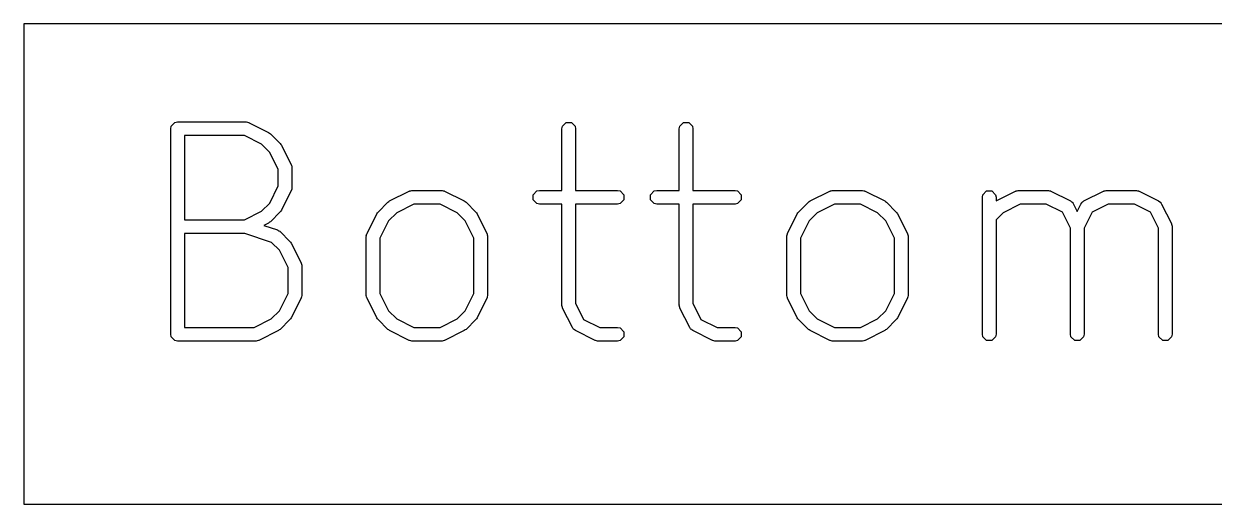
# Model space of a CAD drawing. Header units: inches. Extents: x -2.6 to 7.6, y 0.3 to 5.2.
# Drawn here: x -1.9255 to -1.5832, y 4.0271 to 4.1651 of the extents above; entities that cross this region are included whole.
import ezdxf

# ---------------------------------------------------------------- set-up
doc = ezdxf.new("R2010")
doc.units = ezdxf.units.IN
doc.header["$MEASUREMENT"] = 0
doc.layers.add('BLACK', color=250, linetype='CONTINUOUS')

msp = doc.modelspace()

# ---------------------------------------------------------------- linework, layer by layer
at = {"layer": 'BLACK', "linetype": 'CONTINUOUS'}
for p, q in [((-1.92547, 4.16512), (-1.92547, 4.02709)), ((-0.94234, 4.16512), (-1.92547, 4.16512)), ((-1.88323, 4.13495), (-1.88308, 4.1357)), ((-1.88323, 4.0759), (-1.88323, 4.13495)), ((-1.88308, 4.1357), (-1.88201, 4.13677)), ((-1.88201, 4.13677), (-1.88126, 4.13692)), ((-1.88126, 4.13692), (-1.86157, 4.13692)), ((-1.86157, 4.13692), (-1.86148, 4.1369)), ((-1.86148, 4.1369), (-1.86143, 4.13692)), ((-1.86143, 4.13692), (-1.86113, 4.13683)), ((-1.86113, 4.13683), (-1.86082, 4.13677)), ((-1.86082, 4.13677), (-1.86079, 4.13674)), ((-1.86079, 4.13674), (-1.86069, 4.13671)), ((-1.86069, 4.13671), (-1.85507, 4.1339)), ((-1.77074, 4.13495), (-1.77059, 4.1357)), ((-1.77074, 4.11724), (-1.77074, 4.13495)), ((-1.77059, 4.1357), (-1.76952, 4.13677)), ((-1.76952, 4.13677), (-1.76802, 4.13677)), ((-1.76802, 4.13677), (-1.76695, 4.1357)), ((-1.76695, 4.1357), (-1.7668, 4.13495)), ((-1.7668, 4.13495), (-1.7668, 4.11724)), ((-1.73699, 4.13495), (-1.73684, 4.1357)), ((-1.73699, 4.11724), (-1.73699, 4.13495)), ((-1.73684, 4.1357), (-1.73578, 4.13677)), ((-1.73578, 4.13677), (-1.73427, 4.13677)), ((-1.73427, 4.13677), (-1.73321, 4.1357)), ((-1.73321, 4.1357), (-1.73306, 4.13495)), ((-1.73306, 4.13495), (-1.73306, 4.11724)), ((-1.86204, 4.13298), (-1.87929, 4.13298)), ((-1.87929, 4.13298), (-1.87929, 4.1088)), ((-1.85711, 4.13052), (-1.86204, 4.13298)), ((-1.85507, 4.1339), (-1.85482, 4.13371)), ((-1.85482, 4.13371), (-1.85456, 4.13353)), ((-1.85456, 4.13353), (-1.85174, 4.13072)), ((-1.85475, 4.12816), (-1.85711, 4.13052)), ((-1.85229, 4.12324), (-1.85475, 4.12816)), ((-1.85174, 4.13072), (-1.85157, 4.13046)), ((-1.85157, 4.13046), (-1.85137, 4.13021)), ((-1.85137, 4.13021), (-1.84856, 4.12458)), ((-1.85229, 4.11854), (-1.85229, 4.12324)), ((-1.84856, 4.12458), (-1.84854, 4.12449)), ((-1.84854, 4.12449), (-1.8485, 4.12446)), ((-1.8485, 4.12446), (-1.84844, 4.12415)), ((-1.84844, 4.12415), (-1.84836, 4.12384)), ((-1.84836, 4.12384), (-1.84837, 4.1238)), ((-1.84837, 4.1238), (-1.84835, 4.1237)), ((-1.84835, 4.1237), (-1.84835, 4.11808)), ((-1.85475, 4.11362), (-1.85229, 4.11854)), ((-1.84836, 4.11794), (-1.84844, 4.11763)), ((-1.84835, 4.11808), (-1.84837, 4.11798)), ((-1.84837, 4.11798), (-1.84836, 4.11794)), ((-1.84856, 4.1172), (-1.85137, 4.11157)), ((-1.84854, 4.11729), (-1.84856, 4.1172)), ((-1.8485, 4.11733), (-1.84854, 4.11729)), ((-1.84844, 4.11763), (-1.8485, 4.11733)), ((-1.82027, 4.11422), (-1.81465, 4.11703)), ((-1.81465, 4.11703), (-1.81455, 4.11705)), ((-1.81455, 4.11705), (-1.81452, 4.11709)), ((-1.81452, 4.11709), (-1.81421, 4.11715)), ((-1.81421, 4.11715), (-1.8139, 4.11723)), ((-1.8139, 4.11723), (-1.81386, 4.11722)), ((-1.81386, 4.11722), (-1.81377, 4.11724)), ((-1.81377, 4.11724), (-1.80533, 4.11724)), ((-1.80533, 4.11724), (-1.80523, 4.11722)), ((-1.80523, 4.11722), (-1.80519, 4.11723)), ((-1.80519, 4.11723), (-1.80489, 4.11715)), ((-1.80489, 4.11715), (-1.80458, 4.11709)), ((-1.80458, 4.11709), (-1.80454, 4.11705)), ((-1.80454, 4.11705), (-1.80445, 4.11703)), ((-1.80445, 4.11703), (-1.79882, 4.11422)), ((-1.77903, 4.11602), (-1.77796, 4.11709)), ((-1.77903, 4.11451), (-1.77903, 4.11602)), ((-1.77796, 4.11345), (-1.77903, 4.11451)), ((-1.77796, 4.11709), (-1.77721, 4.11724)), ((-1.77721, 4.11724), (-1.77074, 4.11724)), ((-1.7668, 4.11724), (-1.75471, 4.11724)), ((-1.75471, 4.11724), (-1.75396, 4.11709)), ((-1.75396, 4.11709), (-1.75289, 4.11602)), ((-1.75289, 4.11451), (-1.75396, 4.11345)), ((-1.75289, 4.11602), (-1.75289, 4.11451)), ((-1.74528, 4.11602), (-1.74422, 4.11709)), ((-1.74528, 4.11451), (-1.74528, 4.11602)), ((-1.74422, 4.11345), (-1.74528, 4.11451)), ((-1.74422, 4.11709), (-1.74346, 4.11724)), ((-1.74346, 4.11724), (-1.73699, 4.11724)), ((-1.73306, 4.11724), (-1.72096, 4.11724)), ((-1.72096, 4.11724), (-1.72021, 4.11709)), ((-1.72021, 4.11709), (-1.71915, 4.11602)), ((-1.71915, 4.11451), (-1.72021, 4.11345)), ((-1.71915, 4.11602), (-1.71915, 4.11451)), ((-1.69935, 4.11422), (-1.69372, 4.11703)), ((-1.69372, 4.11703), (-1.69363, 4.11705)), ((-1.69363, 4.11705), (-1.6936, 4.11709)), ((-1.6936, 4.11709), (-1.69329, 4.11715)), ((-1.69329, 4.11715), (-1.69298, 4.11723)), ((-1.69298, 4.11723), (-1.69294, 4.11722)), ((-1.69294, 4.11722), (-1.69284, 4.11724)), ((-1.69284, 4.11724), (-1.68441, 4.11724)), ((-1.68441, 4.11724), (-1.68431, 4.11722)), ((-1.68431, 4.11722), (-1.68427, 4.11723)), ((-1.68427, 4.11723), (-1.68396, 4.11715)), ((-1.68396, 4.11715), (-1.68365, 4.11709)), ((-1.68365, 4.11709), (-1.68362, 4.11705)), ((-1.68362, 4.11705), (-1.68353, 4.11703)), ((-1.68353, 4.11703), (-1.6779, 4.11422)), ((-1.64982, 4.11527), (-1.64967, 4.11602)), ((-1.64982, 4.0759), (-1.64982, 4.11527)), ((-1.64967, 4.11602), (-1.6486, 4.11709)), ((-1.6486, 4.11709), (-1.6471, 4.11709)), ((-1.6471, 4.11709), (-1.64603, 4.11602)), ((-1.64603, 4.11602), (-1.64588, 4.11527)), ((-1.64588, 4.11423), (-1.64029, 4.11703)), ((-1.64588, 4.11527), (-1.64588, 4.11423)), ((-1.64029, 4.11703), (-1.6402, 4.11705)), ((-1.6402, 4.11705), (-1.64017, 4.11709)), ((-1.64017, 4.11709), (-1.63986, 4.11715)), ((-1.63986, 4.11715), (-1.63955, 4.11723)), ((-1.63955, 4.11723), (-1.63951, 4.11722)), ((-1.63951, 4.11722), (-1.63941, 4.11724)), ((-1.63941, 4.11724), (-1.63098, 4.11724)), ((-1.63098, 4.11724), (-1.63088, 4.11722)), ((-1.63088, 4.11722), (-1.63084, 4.11723)), ((-1.63084, 4.11723), (-1.63053, 4.11715)), ((-1.63053, 4.11715), (-1.63022, 4.11709)), ((-1.63022, 4.11709), (-1.63019, 4.11705)), ((-1.63019, 4.11705), (-1.6301, 4.11703)), ((-1.6301, 4.11703), (-1.62447, 4.11422)), ((-1.62061, 4.11422), (-1.61498, 4.11703)), ((-1.61498, 4.11703), (-1.61489, 4.11705)), ((-1.61489, 4.11705), (-1.61486, 4.11709)), ((-1.61486, 4.11709), (-1.61455, 4.11715)), ((-1.61455, 4.11715), (-1.61424, 4.11723)), ((-1.61424, 4.11723), (-1.6142, 4.11722)), ((-1.6142, 4.11722), (-1.6141, 4.11724)), ((-1.6141, 4.11724), (-1.60567, 4.11724)), ((-1.60567, 4.11724), (-1.60557, 4.11722)), ((-1.60557, 4.11722), (-1.60553, 4.11723)), ((-1.60553, 4.11723), (-1.60522, 4.11715)), ((-1.60522, 4.11715), (-1.60491, 4.11709)), ((-1.60491, 4.11709), (-1.60488, 4.11705)), ((-1.60488, 4.11705), (-1.60479, 4.11703)), ((-1.60479, 4.11703), (-1.59916, 4.11422)), ((-1.86204, 4.1088), (-1.85711, 4.11126)), ((-1.85711, 4.11126), (-1.85475, 4.11362)), ((-1.85174, 4.11106), (-1.85456, 4.10825)), ((-1.85157, 4.11132), (-1.85174, 4.11106)), ((-1.85137, 4.11157), (-1.85157, 4.11132)), ((-1.82377, 4.11077), (-1.82359, 4.11103)), ((-1.82359, 4.11103), (-1.82078, 4.11385)), ((-1.82078, 4.11385), (-1.82052, 4.11402)), ((-1.82052, 4.11402), (-1.82027, 4.11422)), ((-1.8133, 4.1133), (-1.81822, 4.11084)), ((-1.80579, 4.1133), (-1.8133, 4.1133)), ((-1.80087, 4.11084), (-1.80579, 4.1133)), ((-1.79882, 4.11422), (-1.79858, 4.11402)), ((-1.79858, 4.11402), (-1.79831, 4.11385)), ((-1.79831, 4.11385), (-1.7955, 4.11103)), ((-1.7955, 4.11103), (-1.79533, 4.11077)), ((-1.77721, 4.1133), (-1.77796, 4.11345)), ((-1.77074, 4.1133), (-1.77721, 4.1133)), ((-1.77074, 4.08433), (-1.77074, 4.1133)), ((-1.75471, 4.1133), (-1.7668, 4.1133)), ((-1.7668, 4.1133), (-1.7668, 4.0848)), ((-1.75396, 4.11345), (-1.75471, 4.1133)), ((-1.74346, 4.1133), (-1.74422, 4.11345)), ((-1.73699, 4.1133), (-1.74346, 4.1133)), ((-1.73699, 4.08433), (-1.73699, 4.1133)), ((-1.72096, 4.1133), (-1.73306, 4.1133)), ((-1.73306, 4.1133), (-1.73306, 4.0848)), ((-1.72021, 4.11345), (-1.72096, 4.1133)), ((-1.70285, 4.11077), (-1.70267, 4.11103)), ((-1.70267, 4.11103), (-1.69986, 4.11385)), ((-1.69986, 4.11385), (-1.6996, 4.11402)), ((-1.6996, 4.11402), (-1.69935, 4.11422)), ((-1.69238, 4.1133), (-1.6973, 4.11084)), ((-1.68487, 4.1133), (-1.69238, 4.1133)), ((-1.67995, 4.11084), (-1.68487, 4.1133)), ((-1.6779, 4.11422), (-1.67765, 4.11402)), ((-1.67765, 4.11402), (-1.67739, 4.11385)), ((-1.67739, 4.11385), (-1.67458, 4.11103)), ((-1.67458, 4.11103), (-1.6744, 4.11077)), ((-1.63895, 4.1133), (-1.64387, 4.11084)), ((-1.63144, 4.1133), (-1.63895, 4.1133)), ((-1.62682, 4.11099), (-1.63144, 4.1133)), ((-1.62451, 4.10637), (-1.62682, 4.11099)), ((-1.62447, 4.11422), (-1.62416, 4.11397)), ((-1.62416, 4.11397), (-1.62406, 4.11394)), ((-1.62406, 4.11394), (-1.62398, 4.11383)), ((-1.62398, 4.11383), (-1.62386, 4.11374)), ((-1.62386, 4.11374), (-1.62383, 4.11364)), ((-1.62383, 4.11364), (-1.62359, 4.11333)), ((-1.62359, 4.11333), (-1.62254, 4.11123)), ((-1.62254, 4.11123), (-1.62149, 4.11333)), ((-1.62149, 4.11333), (-1.62125, 4.11364)), ((-1.62125, 4.11364), (-1.62121, 4.11374)), ((-1.62121, 4.11374), (-1.6211, 4.11383)), ((-1.6211, 4.11383), (-1.62102, 4.11394)), ((-1.62102, 4.11394), (-1.62092, 4.11397)), ((-1.62092, 4.11397), (-1.62061, 4.11422)), ((-1.61826, 4.11099), (-1.62057, 4.10637)), ((-1.61364, 4.1133), (-1.61826, 4.11099)), ((-1.60613, 4.1133), (-1.61364, 4.1133)), ((-1.60151, 4.11099), (-1.60613, 4.1133)), ((-1.5992, 4.10637), (-1.60151, 4.11099)), ((-1.59916, 4.11422), (-1.59885, 4.11397)), ((-1.59885, 4.11397), (-1.59875, 4.11394)), ((-1.59875, 4.11394), (-1.59867, 4.11383)), ((-1.59867, 4.11383), (-1.59856, 4.11374)), ((-1.59856, 4.11374), (-1.59852, 4.11364)), ((-1.59852, 4.11364), (-1.59828, 4.11333)), ((-1.59828, 4.11333), (-1.59547, 4.10771)), ((-1.87929, 4.1088), (-1.86204, 4.1088)), ((-1.85507, 4.10788), (-1.85644, 4.10719)), ((-1.85482, 4.10808), (-1.85507, 4.10788)), ((-1.85456, 4.10825), (-1.85482, 4.10808)), ((-1.82677, 4.1049), (-1.82396, 4.11052)), ((-1.82396, 4.11052), (-1.82377, 4.11077)), ((-1.82058, 4.10848), (-1.82305, 4.10355)), ((-1.81822, 4.11084), (-1.82058, 4.10848)), ((-1.79851, 4.10848), (-1.80087, 4.11084)), ((-1.79605, 4.10355), (-1.79851, 4.10848)), ((-1.79533, 4.11077), (-1.79513, 4.11052)), ((-1.79513, 4.11052), (-1.79232, 4.1049)), ((-1.70585, 4.1049), (-1.70304, 4.11052)), ((-1.70304, 4.11052), (-1.70285, 4.11077)), ((-1.69966, 4.10848), (-1.70212, 4.10355)), ((-1.6973, 4.11084), (-1.69966, 4.10848)), ((-1.67759, 4.10848), (-1.67995, 4.11084)), ((-1.67513, 4.10355), (-1.67759, 4.10848)), ((-1.6744, 4.11077), (-1.67421, 4.11052)), ((-1.67421, 4.11052), (-1.6714, 4.1049)), ((-1.64387, 4.11084), (-1.64588, 4.10883)), ((-1.64588, 4.10883), (-1.64588, 4.0759)), ((-1.59547, 4.10771), (-1.59544, 4.10762)), ((-1.59544, 4.10762), (-1.59541, 4.10758)), ((-1.59541, 4.10758), (-1.59535, 4.10727)), ((-1.86189, 4.10486), (-1.87929, 4.10486)), ((-1.87929, 4.10486), (-1.87929, 4.07787)), ((-1.8542, 4.1023), (-1.86189, 4.10486)), ((-1.85644, 4.10719), (-1.85251, 4.10589)), ((-1.85251, 4.10589), (-1.85243, 4.10584)), ((-1.85243, 4.10584), (-1.85238, 4.10584)), ((-1.85238, 4.10584), (-1.85212, 4.10566)), ((-1.85212, 4.10566), (-1.85185, 4.10551)), ((-1.85185, 4.10551), (-1.85183, 4.10546)), ((-1.85183, 4.10546), (-1.85174, 4.10541)), ((-1.85174, 4.10541), (-1.84893, 4.1026)), ((-1.82698, 4.10416), (-1.82689, 4.10446)), ((-1.82696, 4.10411), (-1.82698, 4.10416)), ((-1.82689, 4.10446), (-1.82683, 4.10477)), ((-1.82683, 4.10477), (-1.8268, 4.1048)), ((-1.8268, 4.1048), (-1.82677, 4.1049)), ((-1.79232, 4.1049), (-1.79229, 4.1048)), ((-1.79229, 4.1048), (-1.79226, 4.10477)), ((-1.79226, 4.10477), (-1.7922, 4.10446)), ((-1.7922, 4.10446), (-1.79212, 4.10416)), ((-1.79212, 4.10416), (-1.79213, 4.10411)), ((-1.70606, 4.10416), (-1.70597, 4.10446)), ((-1.70604, 4.10411), (-1.70606, 4.10416)), ((-1.70597, 4.10446), (-1.70591, 4.10477)), ((-1.70591, 4.10477), (-1.70588, 4.1048)), ((-1.70588, 4.1048), (-1.70585, 4.1049)), ((-1.6714, 4.1049), (-1.67137, 4.1048)), ((-1.67137, 4.1048), (-1.67134, 4.10477)), ((-1.67134, 4.10477), (-1.67128, 4.10446)), ((-1.67128, 4.10446), (-1.67119, 4.10416)), ((-1.67119, 4.10416), (-1.67121, 4.10411)), ((-1.62451, 4.0759), (-1.62451, 4.10637)), ((-1.62057, 4.10637), (-1.62057, 4.0759)), ((-1.5992, 4.0759), (-1.5992, 4.10637)), ((-1.59535, 4.10727), (-1.59527, 4.10697)), ((-1.59527, 4.10697), (-1.59528, 4.10693)), ((-1.59528, 4.10693), (-1.59526, 4.10683)), ((-1.59526, 4.10683), (-1.59526, 4.0759)), ((-1.85194, 4.10004), (-1.8542, 4.1023)), ((-1.84893, 4.1026), (-1.84876, 4.10234)), ((-1.84876, 4.10234), (-1.84856, 4.10209)), ((-1.84856, 4.10209), (-1.84575, 4.09646)), ((-1.82698, 4.10402), (-1.82696, 4.10411)), ((-1.82698, 4.08715), (-1.82698, 4.10402)), ((-1.82305, 4.10355), (-1.82305, 4.08761)), ((-1.79605, 4.08761), (-1.79605, 4.10355)), ((-1.79213, 4.10411), (-1.79211, 4.10402)), ((-1.79211, 4.10402), (-1.79211, 4.08715)), ((-1.70606, 4.10402), (-1.70604, 4.10411)), ((-1.70606, 4.08715), (-1.70606, 4.10402)), ((-1.70212, 4.10355), (-1.70212, 4.08761)), ((-1.67513, 4.08761), (-1.67513, 4.10355)), ((-1.67121, 4.10411), (-1.67119, 4.10402)), ((-1.67119, 4.10402), (-1.67119, 4.08715)), ((-1.84948, 4.09512), (-1.85194, 4.10004)), ((-1.84948, 4.08761), (-1.84948, 4.09512)), ((-1.84575, 4.09646), (-1.84572, 4.09637)), ((-1.84572, 4.09637), (-1.84569, 4.09633)), ((-1.84569, 4.09633), (-1.84563, 4.09603)), ((-1.84563, 4.09603), (-1.84555, 4.09572)), ((-1.84555, 4.09572), (-1.84556, 4.09568)), ((-1.84556, 4.09568), (-1.84554, 4.09558)), ((-1.84554, 4.09558), (-1.84554, 4.08715)), ((-1.85194, 4.08269), (-1.84948, 4.08761)), ((-1.84555, 4.08701), (-1.84563, 4.0867)), ((-1.84554, 4.08715), (-1.84556, 4.08705)), ((-1.84556, 4.08705), (-1.84555, 4.08701)), ((-1.82696, 4.08705), (-1.82698, 4.08715)), ((-1.82698, 4.08701), (-1.82696, 4.08705)), ((-1.82689, 4.0867), (-1.82698, 4.08701)), ((-1.82305, 4.08761), (-1.82058, 4.08269)), ((-1.79851, 4.08269), (-1.79605, 4.08761)), ((-1.79212, 4.08701), (-1.7922, 4.0867)), ((-1.79211, 4.08715), (-1.79213, 4.08705)), ((-1.79213, 4.08705), (-1.79212, 4.08701)), ((-1.70604, 4.08705), (-1.70606, 4.08715)), ((-1.70606, 4.08701), (-1.70604, 4.08705)), ((-1.70597, 4.0867), (-1.70606, 4.08701)), ((-1.70212, 4.08761), (-1.69966, 4.08269)), ((-1.67759, 4.08269), (-1.67513, 4.08761)), ((-1.67119, 4.08701), (-1.67128, 4.0867)), ((-1.67119, 4.08715), (-1.67121, 4.08705)), ((-1.67121, 4.08705), (-1.67119, 4.08701)), ((-1.84575, 4.08626), (-1.84856, 4.08064)), ((-1.84572, 4.08636), (-1.84575, 4.08626)), ((-1.84569, 4.08639), (-1.84572, 4.08636)), ((-1.84563, 4.0867), (-1.84569, 4.08639)), ((-1.82683, 4.08639), (-1.82689, 4.0867)), ((-1.8268, 4.08636), (-1.82683, 4.08639)), ((-1.82677, 4.08626), (-1.8268, 4.08636)), ((-1.82396, 4.08064), (-1.82677, 4.08626)), ((-1.79232, 4.08626), (-1.79513, 4.08064)), ((-1.79229, 4.08636), (-1.79232, 4.08626)), ((-1.79226, 4.08639), (-1.79229, 4.08636)), ((-1.7922, 4.0867), (-1.79226, 4.08639)), ((-1.77072, 4.08424), (-1.77074, 4.08433)), ((-1.77073, 4.08419), (-1.77072, 4.08424)), ((-1.77065, 4.08389), (-1.77073, 4.08419)), ((-1.77059, 4.08358), (-1.77065, 4.08389)), ((-1.7668, 4.0848), (-1.76449, 4.08018)), ((-1.73697, 4.08424), (-1.73699, 4.08433)), ((-1.73699, 4.08419), (-1.73697, 4.08424)), ((-1.73691, 4.08389), (-1.73699, 4.08419)), ((-1.73684, 4.08358), (-1.73691, 4.08389)), ((-1.73306, 4.0848), (-1.73075, 4.08018)), ((-1.70591, 4.08639), (-1.70597, 4.0867)), ((-1.70588, 4.08636), (-1.70591, 4.08639)), ((-1.70585, 4.08626), (-1.70588, 4.08636)), ((-1.70304, 4.08064), (-1.70585, 4.08626)), ((-1.6714, 4.08626), (-1.67421, 4.08064)), ((-1.67137, 4.08636), (-1.6714, 4.08626)), ((-1.67134, 4.08639), (-1.67137, 4.08636)), ((-1.67128, 4.0867), (-1.67134, 4.08639)), ((-1.85922, 4.07787), (-1.8543, 4.08033)), ((-1.8543, 4.08033), (-1.85194, 4.08269)), ((-1.84876, 4.08039), (-1.84893, 4.08013)), ((-1.84856, 4.08064), (-1.84876, 4.08039)), ((-1.82377, 4.08039), (-1.82396, 4.08064)), ((-1.82359, 4.08013), (-1.82377, 4.08039)), ((-1.82058, 4.08269), (-1.81822, 4.08033)), ((-1.81822, 4.08033), (-1.8133, 4.07787)), ((-1.80579, 4.07787), (-1.80087, 4.08033)), ((-1.80087, 4.08033), (-1.79851, 4.08269)), ((-1.79533, 4.08039), (-1.7955, 4.08013)), ((-1.79513, 4.08064), (-1.79533, 4.08039)), ((-1.77056, 4.08355), (-1.77059, 4.08358)), ((-1.77053, 4.08345), (-1.77056, 4.08355)), ((-1.76772, 4.07783), (-1.77053, 4.08345)), ((-1.76449, 4.08018), (-1.75987, 4.07787)), ((-1.73681, 4.08355), (-1.73684, 4.08358)), ((-1.73679, 4.08345), (-1.73681, 4.08355)), ((-1.73397, 4.07783), (-1.73679, 4.08345)), ((-1.73075, 4.08018), (-1.72612, 4.07787)), ((-1.70285, 4.08039), (-1.70304, 4.08064)), ((-1.70267, 4.08013), (-1.70285, 4.08039)), ((-1.69966, 4.08269), (-1.6973, 4.08033)), ((-1.6973, 4.08033), (-1.69238, 4.07787)), ((-1.68487, 4.07787), (-1.67995, 4.08033)), ((-1.67995, 4.08033), (-1.67759, 4.08269)), ((-1.6744, 4.08039), (-1.67458, 4.08013)), ((-1.67421, 4.08064), (-1.6744, 4.08039)), ((-1.87929, 4.07787), (-1.85922, 4.07787)), ((-1.85226, 4.07695), (-1.85788, 4.07414)), ((-1.85201, 4.07714), (-1.85226, 4.07695)), ((-1.85174, 4.07732), (-1.85201, 4.07714)), ((-1.84893, 4.08013), (-1.85174, 4.07732)), ((-1.82078, 4.07732), (-1.82359, 4.08013)), ((-1.82052, 4.07714), (-1.82078, 4.07732)), ((-1.82027, 4.07695), (-1.82052, 4.07714)), ((-1.81465, 4.07414), (-1.82027, 4.07695)), ((-1.8133, 4.07787), (-1.80579, 4.07787)), ((-1.79882, 4.07695), (-1.80445, 4.07414)), ((-1.79857, 4.07714), (-1.79882, 4.07695)), ((-1.79831, 4.07732), (-1.79857, 4.07714)), ((-1.7955, 4.08013), (-1.79831, 4.07732)), ((-1.76748, 4.07752), (-1.76772, 4.07783)), ((-1.76745, 4.07742), (-1.76748, 4.07752)), ((-1.76733, 4.07733), (-1.76745, 4.07742)), ((-1.76725, 4.07722), (-1.76733, 4.07733)), ((-1.76715, 4.07719), (-1.76725, 4.07722)), ((-1.76684, 4.07695), (-1.76715, 4.07719)), ((-1.76121, 4.07414), (-1.76684, 4.07695)), ((-1.75987, 4.07787), (-1.75471, 4.07787)), ((-1.75471, 4.07787), (-1.75396, 4.07772)), ((-1.75396, 4.07772), (-1.75289, 4.07665)), ((-1.73373, 4.07752), (-1.73397, 4.07783)), ((-1.7337, 4.07742), (-1.73373, 4.07752)), ((-1.73359, 4.07733), (-1.7337, 4.07742)), ((-1.7335, 4.07722), (-1.73359, 4.07733)), ((-1.7334, 4.07719), (-1.7335, 4.07722)), ((-1.73309, 4.07695), (-1.7334, 4.07719)), ((-1.72747, 4.07414), (-1.73309, 4.07695)), ((-1.72612, 4.07787), (-1.72096, 4.07787)), ((-1.72096, 4.07787), (-1.72021, 4.07772)), ((-1.72021, 4.07772), (-1.71915, 4.07665)), ((-1.69986, 4.07732), (-1.70267, 4.08013)), ((-1.6996, 4.07714), (-1.69986, 4.07732)), ((-1.69935, 4.07695), (-1.6996, 4.07714)), ((-1.69372, 4.07414), (-1.69935, 4.07695)), ((-1.69238, 4.07787), (-1.68487, 4.07787)), ((-1.6779, 4.07695), (-1.68353, 4.07414)), ((-1.67765, 4.07714), (-1.6779, 4.07695)), ((-1.67739, 4.07732), (-1.67765, 4.07714)), ((-1.67458, 4.08013), (-1.67739, 4.07732)), ((-1.88308, 4.07514), (-1.88323, 4.0759)), ((-1.88201, 4.07408), (-1.88308, 4.07514)), ((-1.88126, 4.07393), (-1.88201, 4.07408)), ((-1.85876, 4.07393), (-1.88126, 4.07393)), ((-1.85866, 4.07395), (-1.85876, 4.07393)), ((-1.85862, 4.07393), (-1.85866, 4.07395)), ((-1.85832, 4.07402), (-1.85862, 4.07393)), ((-1.85801, 4.07408), (-1.85832, 4.07402)), ((-1.85797, 4.07411), (-1.85801, 4.07408)), ((-1.85788, 4.07414), (-1.85797, 4.07411)), ((-1.81455, 4.07411), (-1.81465, 4.07414)), ((-1.81452, 4.07408), (-1.81455, 4.07411)), ((-1.81421, 4.07402), (-1.81452, 4.07408)), ((-1.8139, 4.07393), (-1.81421, 4.07402)), ((-1.81386, 4.07395), (-1.8139, 4.07393)), ((-1.81377, 4.07393), (-1.81386, 4.07395)), ((-1.80533, 4.07393), (-1.81377, 4.07393)), ((-1.80523, 4.07395), (-1.80533, 4.07393)), ((-1.80519, 4.07393), (-1.80523, 4.07395)), ((-1.80489, 4.07402), (-1.80519, 4.07393)), ((-1.80458, 4.07408), (-1.80489, 4.07402)), ((-1.80454, 4.07411), (-1.80458, 4.07408)), ((-1.80445, 4.07414), (-1.80454, 4.07411)), ((-1.76112, 4.07411), (-1.76121, 4.07414)), ((-1.76109, 4.07408), (-1.76112, 4.07411)), ((-1.76078, 4.07402), (-1.76109, 4.07408)), ((-1.76047, 4.07393), (-1.76078, 4.07402)), ((-1.76043, 4.07395), (-1.76047, 4.07393)), ((-1.76033, 4.07393), (-1.76043, 4.07395)), ((-1.75471, 4.07393), (-1.76033, 4.07393)), ((-1.75396, 4.07408), (-1.75471, 4.07393)), ((-1.75289, 4.07514), (-1.75396, 4.07408)), ((-1.75289, 4.07665), (-1.75289, 4.07514)), ((-1.72737, 4.07411), (-1.72747, 4.07414)), ((-1.72734, 4.07408), (-1.72737, 4.07411)), ((-1.72703, 4.07402), (-1.72734, 4.07408)), ((-1.72673, 4.07393), (-1.72703, 4.07402)), ((-1.72669, 4.07395), (-1.72673, 4.07393)), ((-1.72659, 4.07393), (-1.72669, 4.07395)), ((-1.72096, 4.07393), (-1.72659, 4.07393)), ((-1.72021, 4.07408), (-1.72096, 4.07393)), ((-1.71915, 4.07514), (-1.72021, 4.07408)), ((-1.71915, 4.07665), (-1.71915, 4.07514)), ((-1.69363, 4.07411), (-1.69372, 4.07414)), ((-1.6936, 4.07408), (-1.69363, 4.07411)), ((-1.69329, 4.07402), (-1.6936, 4.07408)), ((-1.69298, 4.07393), (-1.69329, 4.07402)), ((-1.69294, 4.07395), (-1.69298, 4.07393)), ((-1.69284, 4.07393), (-1.69294, 4.07395)), ((-1.68441, 4.07393), (-1.69284, 4.07393)), ((-1.68431, 4.07395), (-1.68441, 4.07393)), ((-1.68427, 4.07393), (-1.68431, 4.07395)), ((-1.68396, 4.07402), (-1.68427, 4.07393)), ((-1.68365, 4.07408), (-1.68396, 4.07402)), ((-1.68362, 4.07411), (-1.68365, 4.07408)), ((-1.68353, 4.07414), (-1.68362, 4.07411)), ((-1.64967, 4.07514), (-1.64982, 4.0759)), ((-1.6486, 4.07408), (-1.64967, 4.07514)), ((-1.6471, 4.07408), (-1.6486, 4.07408)), ((-1.64603, 4.07514), (-1.6471, 4.07408)), ((-1.64588, 4.0759), (-1.64603, 4.07514)), ((-1.62436, 4.07514), (-1.62451, 4.0759)), ((-1.62329, 4.07408), (-1.62436, 4.07514)), ((-1.62179, 4.07408), (-1.62329, 4.07408)), ((-1.62072, 4.07514), (-1.62179, 4.07408)), ((-1.62057, 4.0759), (-1.62072, 4.07514)), ((-1.59905, 4.07514), (-1.5992, 4.0759)), ((-1.59798, 4.07408), (-1.59905, 4.07514)), ((-1.59648, 4.07408), (-1.59798, 4.07408)), ((-1.59541, 4.07514), (-1.59648, 4.07408)), ((-1.59526, 4.0759), (-1.59541, 4.07514)), ((-1.92547, 4.02709), (-0.94234, 4.02709))]:
    msp.add_line(p, q, dxfattribs=at)

doc.saveas('drawing.dxf')
